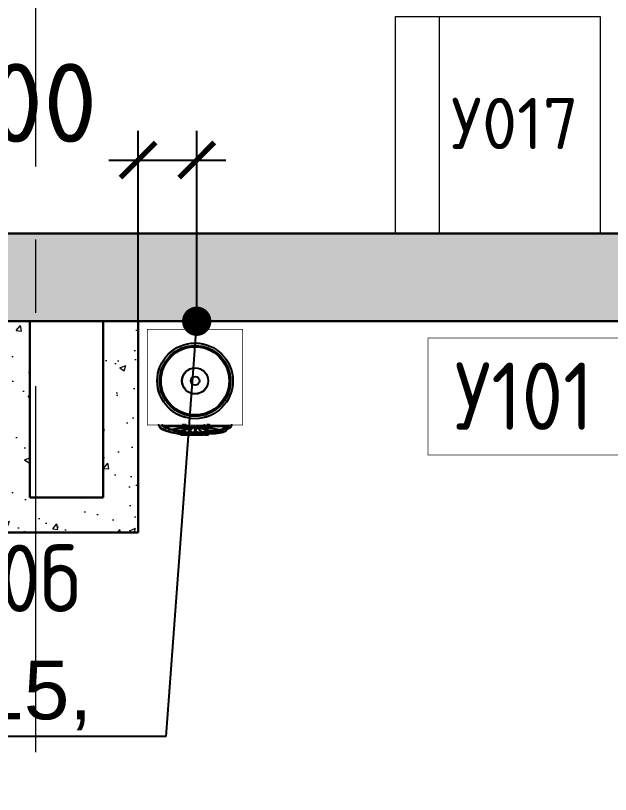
# Model space of a CAD drawing. Header units: millimetres. Extents: x -8417289 to 9420486, y 0 to 166066.
# Drawn here: x 83579 to 85611, y 73251 to 75909 of the extents above; entities that cross this region are included whole.
import ezdxf
from ezdxf import colors
from ezdxf.entities.mleader import LeaderData, LeaderLine
from ezdxf.math import Vec2, Vec3

# ---------------------------------------------------------------- set-up
doc = ezdxf.new("R2010")
doc.units = ezdxf.units.MM
doc.header["$MEASUREMENT"] = 0
doc.header["$PDMODE"] = 3
doc.header["$PDSIZE"] = -4
doc.linetypes.add('CENTER', pattern=[2, 1.25, -0.25, 0.25, -0.25])
doc.layers.get('0').update_dxf_attribs({"color": 250, "lineweight": 9})
doc.layers.get('Defpoints').update_dxf_attribs({"color": 6})
for name, color, linetype, lineweight in [('АР_Оси', 195, 'Continuous', 9), ('АР_Перегородки газоблок', 165, 'Continuous', 30), ('АР_Перегородки газоблок_Штрих', 165, 'Continuous', 5), ('АР_Сущ Несущая стена', 216, 'Continuous', 30), ('АР_Штриховка монолит', 250, 'Continuous', 9), ('ТХ_мебель передв', 250, 'Continuous', 13), ('ТХ_ОСНОВНОЙ', 103, 'Continuous', 25)]:
    doc.layers.add(name, color=color, linetype=linetype, lineweight=lineweight)
for name, color, linetype in [('ТХ_мебель передв_поз', 251, 'Continuous'), ('ТХ_обор_бытовое', 14, 'Continuous'), ('ТХ_обор_бытовое_поз', 14, 'Continuous'), ('ТХ_привязки_ВК', 174, 'Continuous')]:
    doc.layers.add(name, color=color, linetype=linetype)
doc.styles.add('ISOCPEUR', font='isocpeur.TTF')
doc.styles.add('ISOCPEUR_1', font='isocpeur.TTF', dxfattribs={"width": 0.9, "height": 250})
doc.dimstyles.new('R_100', dxfattribs={"dimtxt": 270, "dimasz": 120, "dimexe": 100, "dimexo": 0, "dimgap": 60, "dimtad": 1, "dimdec": 0, "dimrnd": 50, "dimzin": 0, "dimdsep": 46, "dimtxsty": 'ISOCPEUR', "dimblk": 'ARCHTICK', "dimcen": 0, "dimdle": 100, "dimclrd": 256, "dimclre": 256, "dimclrt": 256, "dimadec": 0, "dimazin": 0, "dimtfac": 2, "dimtdec": 0, "dimtofl": 0, "dimtmove": 1, "dimatfit": 3, "dimfxl": 1, "dimtvp": 3, "dimtolj": 1, "dimtzin": 0, "dimarcsym": 0})

# ---------------------------------------------------------------- blocks, each defined once
blk = doc.blocks.new('У300')
at = {"layer": 'ТХ_обор_бытовое', "transparency": 33554559}
for points in [[(-230546.2, 67417.8), (-230550.5, 67417.8), (-230550.5, 67413.5), (-230546.2, 67409.3), (-230542, 67413.5), (-230542, 67417.8)], [(-230546.3, 67417.3), (-230550.5, 67417.3), (-230550.5, 67413), (-230546.3, 67408.8), (-230542, 67413), (-230542, 67417.3)], [(-230550.5, 67413.5), (-230554.7, 67413.5), (-230554.7, 67409.3), (-230550.5, 67405.1), (-230546.2, 67409.3), (-230546.2, 67413.5)], [(-230550.5, 67413), (-230554.7, 67413), (-230554.7, 67408.8), (-230550.5, 67404.6), (-230546.3, 67408.8), (-230546.3, 67413)], [(-230575.9, 67354.3), (-230580.1, 67354.3), (-230580.1, 67350), (-230575.9, 67345.8), (-230571.6, 67350), (-230571.6, 67354.3)], [(-230575.9, 67354.3), (-230580.1, 67354.3), (-230580.1, 67350), (-230575.9, 67345.8), (-230571.6, 67350), (-230571.6, 67354.3)], [(-230575.9, 67354.3), (-230580.1, 67354.3), (-230580.1, 67350), (-230575.9, 67345.8), (-230571.6, 67350), (-230571.6, 67354.3)], [(-230575.9, 67354.3), (-230580.1, 67354.3), (-230580.1, 67350), (-230575.9, 67345.8), (-230571.6, 67350), (-230571.6, 67354.3)], [(-230575.9, 67354.3), (-230580.1, 67354.3), (-230580.1, 67350), (-230575.9, 67345.8), (-230571.6, 67350), (-230571.6, 67354.3)], [(-230575.9, 67354.3), (-230580.1, 67354.3), (-230580.1, 67350), (-230575.9, 67345.8), (-230571.6, 67350), (-230571.6, 67354.3)], [(-230575.9, 67353.8), (-230580.1, 67353.8), (-230580.1, 67349.5), (-230575.9, 67345.3), (-230571.7, 67349.5), (-230571.7, 67353.8)], [(-230575.9, 67353.8), (-230580.1, 67353.8), (-230580.1, 67349.5), (-230575.9, 67345.3), (-230571.7, 67349.5), (-230571.7, 67353.8)], [(-230575.9, 67353.8), (-230580.1, 67353.8), (-230580.1, 67349.5), (-230575.9, 67345.3), (-230571.7, 67349.5), (-230571.7, 67353.8)], [(-230575.9, 67353.8), (-230580.1, 67353.8), (-230580.1, 67349.5), (-230575.9, 67345.3), (-230571.7, 67349.5), (-230571.7, 67353.8)], [(-230575.9, 67353.8), (-230580.1, 67353.8), (-230580.1, 67349.5), (-230575.9, 67345.3), (-230571.7, 67349.5), (-230571.7, 67353.8)], [(-230575.9, 67353.8), (-230580.1, 67353.8), (-230580.1, 67349.5), (-230575.9, 67345.3), (-230571.7, 67349.5), (-230571.7, 67353.8)], [(-230575.9, 67350), (-230580.1, 67350), (-230580.1, 67345.8), (-230575.9, 67341.6), (-230571.6, 67345.8), (-230571.6, 67350)], [(-230575.9, 67350), (-230580.1, 67350), (-230580.1, 67345.8), (-230575.9, 67341.6), (-230571.6, 67345.8), (-230571.6, 67350)], [(-230575.9, 67350), (-230580.1, 67350), (-230580.1, 67345.8), (-230575.9, 67341.6), (-230571.6, 67345.8), (-230571.6, 67350)], [(-230575.9, 67350), (-230580.1, 67350), (-230580.1, 67345.8), (-230575.9, 67341.6), (-230571.6, 67345.8), (-230571.6, 67350)], [(-230575.9, 67350), (-230580.1, 67350), (-230580.1, 67345.8), (-230575.9, 67341.6), (-230571.6, 67345.8), (-230571.6, 67350)], [(-230575.9, 67350), (-230580.1, 67350), (-230580.1, 67345.8), (-230575.9, 67341.6), (-230571.6, 67345.8), (-230571.6, 67350)], [(-230575.9, 67350), (-230580.1, 67350), (-230580.1, 67345.8), (-230575.9, 67341.6), (-230571.6, 67345.8), (-230571.6, 67350)], [(-230575.9, 67350), (-230580.1, 67350), (-230580.1, 67345.8), (-230575.9, 67341.6), (-230571.6, 67345.8), (-230571.6, 67350)], [(-230575.9, 67350), (-230580.1, 67350), (-230580.1, 67345.8), (-230575.9, 67341.6), (-230571.6, 67345.8), (-230571.6, 67350)], [(-230575.9, 67350), (-230580.1, 67350), (-230580.1, 67345.8), (-230575.9, 67341.6), (-230571.6, 67345.8), (-230571.6, 67350)], [(-230575.9, 67350), (-230580.1, 67350), (-230580.1, 67345.8), (-230575.9, 67341.6), (-230571.6, 67345.8), (-230571.6, 67350)], [(-230575.9, 67350), (-230580.1, 67350), (-230580.1, 67345.8), (-230575.9, 67341.6), (-230571.6, 67345.8), (-230571.6, 67350)], [(-230575.9, 67350), (-230580.1, 67350), (-230580.1, 67345.8), (-230575.9, 67341.6), (-230571.6, 67345.8), (-230571.6, 67350)], [(-230575.9, 67349.5), (-230580.1, 67349.5), (-230580.1, 67345.3), (-230575.9, 67341.1), (-230571.7, 67345.3), (-230571.7, 67349.5)], [(-230575.9, 67349.5), (-230580.1, 67349.5), (-230580.1, 67345.3), (-230575.9, 67341.1), (-230571.7, 67345.3), (-230571.7, 67349.5)], [(-230575.9, 67349.5), (-230580.1, 67349.5), (-230580.1, 67345.3), (-230575.9, 67341.1), (-230571.7, 67345.3), (-230571.7, 67349.5)], [(-230575.9, 67349.5), (-230580.1, 67349.5), (-230580.1, 67345.3), (-230575.9, 67341.1), (-230571.7, 67345.3), (-230571.7, 67349.5)], [(-230575.9, 67349.5), (-230580.1, 67349.5), (-230580.1, 67345.3), (-230575.9, 67341.1), (-230571.7, 67345.3), (-230571.7, 67349.5)], [(-230575.9, 67349.5), (-230580.1, 67349.5), (-230580.1, 67345.3), (-230575.9, 67341.1), (-230571.7, 67345.3), (-230571.7, 67349.5)], [(-230575.9, 67349.5), (-230580.1, 67349.5), (-230580.1, 67345.3), (-230575.9, 67341.1), (-230571.7, 67345.3), (-230571.7, 67349.5)], [(-230575.9, 67349.5), (-230580.1, 67349.5), (-230580.1, 67345.3), (-230575.9, 67341.1), (-230571.7, 67345.3), (-230571.7, 67349.5)], [(-230575.9, 67349.5), (-230580.1, 67349.5), (-230580.1, 67345.3), (-230575.9, 67341.1), (-230571.7, 67345.3), (-230571.7, 67349.5)], [(-230575.9, 67349.5), (-230580.1, 67349.5), (-230580.1, 67345.3), (-230575.9, 67341.1), (-230571.7, 67345.3), (-230571.7, 67349.5)], [(-230575.9, 67349.5), (-230580.1, 67349.5), (-230580.1, 67345.3), (-230575.9, 67341.1), (-230571.7, 67345.3), (-230571.7, 67349.5)], [(-230575.9, 67349.5), (-230580.1, 67349.5), (-230580.1, 67345.3), (-230575.9, 67341.1), (-230571.7, 67345.3), (-230571.7, 67349.5)], [(-230575.9, 67349.5), (-230580.1, 67349.5), (-230580.1, 67345.3), (-230575.9, 67341.1), (-230571.7, 67345.3), (-230571.7, 67349.5)], [(-230575.9, 67345.8), (-230580.1, 67345.8), (-230580.1, 67341.6), (-230575.9, 67337.3), (-230571.6, 67341.6), (-230571.6, 67345.8)], [(-230575.9, 67345.3), (-230580.1, 67345.3), (-230580.1, 67341.1), (-230575.9, 67336.8), (-230571.7, 67341.1), (-230571.7, 67345.3)], [(-230571.6, 67354.3), (-230575.9, 67354.3), (-230575.9, 67350), (-230571.6, 67345.8), (-230567.4, 67350), (-230567.4, 67354.3)], [(-230571.6, 67354.3), (-230575.9, 67354.3), (-230575.9, 67350), (-230571.6, 67345.8), (-230567.4, 67350), (-230567.4, 67354.3)], [(-230571.6, 67354.3), (-230575.9, 67354.3), (-230575.9, 67350), (-230571.6, 67345.8), (-230567.4, 67350), (-230567.4, 67354.3)], [(-230571.6, 67354.3), (-230575.9, 67354.3), (-230575.9, 67350), (-230571.6, 67345.8), (-230567.4, 67350), (-230567.4, 67354.3)], [(-230571.6, 67354.3), (-230575.9, 67354.3), (-230575.9, 67350), (-230571.6, 67345.8), (-230567.4, 67350), (-230567.4, 67354.3)], [(-230571.7, 67353.8), (-230575.9, 67353.8), (-230575.9, 67349.5), (-230571.7, 67345.3), (-230567.4, 67349.5), (-230567.4, 67353.8)], [(-230571.7, 67353.8), (-230575.9, 67353.8), (-230575.9, 67349.5), (-230571.7, 67345.3), (-230567.4, 67349.5), (-230567.4, 67353.8)], [(-230571.7, 67353.8), (-230575.9, 67353.8), (-230575.9, 67349.5), (-230571.7, 67345.3), (-230567.4, 67349.5), (-230567.4, 67353.8)], [(-230571.7, 67353.8), (-230575.9, 67353.8), (-230575.9, 67349.5), (-230571.7, 67345.3), (-230567.4, 67349.5), (-230567.4, 67353.8)], [(-230571.7, 67353.8), (-230575.9, 67353.8), (-230575.9, 67349.5), (-230571.7, 67345.3), (-230567.4, 67349.5), (-230567.4, 67353.8)], [(-230571.6, 67350), (-230575.9, 67350), (-230575.9, 67345.8), (-230571.6, 67341.6), (-230567.4, 67345.8), (-230567.4, 67350)], [(-230571.6, 67350), (-230575.9, 67350), (-230575.9, 67345.8), (-230571.6, 67341.6), (-230567.4, 67345.8), (-230567.4, 67350)], [(-230571.6, 67350), (-230575.9, 67350), (-230575.9, 67345.8), (-230571.6, 67341.6), (-230567.4, 67345.8), (-230567.4, 67350)], [(-230571.6, 67350), (-230575.9, 67350), (-230575.9, 67345.8), (-230571.6, 67341.6), (-230567.4, 67345.8), (-230567.4, 67350)], [(-230571.6, 67350), (-230575.9, 67350), (-230575.9, 67345.8), (-230571.6, 67341.6), (-230567.4, 67345.8), (-230567.4, 67350)], [(-230571.6, 67350), (-230575.9, 67350), (-230575.9, 67345.8), (-230571.6, 67341.6), (-230567.4, 67345.8), (-230567.4, 67350)], [(-230571.6, 67350), (-230575.9, 67350), (-230575.9, 67345.8), (-230571.6, 67341.6), (-230567.4, 67345.8), (-230567.4, 67350)], [(-230571.6, 67350), (-230575.9, 67350), (-230575.9, 67345.8), (-230571.6, 67341.6), (-230567.4, 67345.8), (-230567.4, 67350)], [(-230571.7, 67349.5), (-230575.9, 67349.5), (-230575.9, 67345.3), (-230571.7, 67341.1), (-230567.4, 67345.3), (-230567.4, 67349.5)], [(-230571.7, 67349.5), (-230575.9, 67349.5), (-230575.9, 67345.3), (-230571.7, 67341.1), (-230567.4, 67345.3), (-230567.4, 67349.5)], [(-230571.7, 67349.5), (-230575.9, 67349.5), (-230575.9, 67345.3), (-230571.7, 67341.1), (-230567.4, 67345.3), (-230567.4, 67349.5)], [(-230571.7, 67349.5), (-230575.9, 67349.5), (-230575.9, 67345.3), (-230571.7, 67341.1), (-230567.4, 67345.3), (-230567.4, 67349.5)], [(-230571.7, 67349.5), (-230575.9, 67349.5), (-230575.9, 67345.3), (-230571.7, 67341.1), (-230567.4, 67345.3), (-230567.4, 67349.5)], [(-230571.7, 67349.5), (-230575.9, 67349.5), (-230575.9, 67345.3), (-230571.7, 67341.1), (-230567.4, 67345.3), (-230567.4, 67349.5)], [(-230571.7, 67349.5), (-230575.9, 67349.5), (-230575.9, 67345.3), (-230571.7, 67341.1), (-230567.4, 67345.3), (-230567.4, 67349.5)], [(-230571.7, 67349.5), (-230575.9, 67349.5), (-230575.9, 67345.3), (-230571.7, 67341.1), (-230567.4, 67345.3), (-230567.4, 67349.5)], [(-230567.4, 67341.1), (-230571.7, 67341.1), (-230571.7, 67336.8), (-230567.4, 67332.6), (-230563.2, 67336.8), (-230563.2, 67341.1)], [(-230567.4, 67341.6), (-230571.6, 67341.6), (-230571.6, 67337.3), (-230567.4, 67333.1), (-230563.2, 67337.3), (-230563.2, 67341.6)], [(-230546.2, 67358.5), (-230550.5, 67358.5), (-230550.5, 67354.3), (-230546.2, 67350), (-230542, 67354.3), (-230542, 67358.5)], [(-230546.2, 67358.5), (-230550.5, 67358.5), (-230550.5, 67354.3), (-230546.2, 67350), (-230542, 67354.3), (-230542, 67358.5)], [(-230546.3, 67358), (-230550.5, 67358), (-230550.5, 67353.8), (-230546.3, 67349.5), (-230542, 67353.8), (-230542, 67358)], [(-230546.3, 67358), (-230550.5, 67358), (-230550.5, 67353.8), (-230546.3, 67349.5), (-230542, 67353.8), (-230542, 67358)], [(-230546.2, 67354.3), (-230550.5, 67354.3), (-230550.5, 67350), (-230546.2, 67345.8), (-230542, 67350), (-230542, 67354.3)], [(-230546.2, 67354.3), (-230550.5, 67354.3), (-230550.5, 67350), (-230546.2, 67345.8), (-230542, 67350), (-230542, 67354.3)], [(-230546.2, 67354.3), (-230550.5, 67354.3), (-230550.5, 67350), (-230546.2, 67345.8), (-230542, 67350), (-230542, 67354.3)], [(-230546.3, 67353.8), (-230550.5, 67353.8), (-230550.5, 67349.5), (-230546.3, 67345.3), (-230542, 67349.5), (-230542, 67353.8)], [(-230546.3, 67353.8), (-230550.5, 67353.8), (-230550.5, 67349.5), (-230546.3, 67345.3), (-230542, 67349.5), (-230542, 67353.8)], [(-230546.3, 67353.8), (-230550.5, 67353.8), (-230550.5, 67349.5), (-230546.3, 67345.3), (-230542, 67349.5), (-230542, 67353.8)], [(-230546.2, 67350), (-230550.5, 67350), (-230550.5, 67345.8), (-230546.2, 67341.6), (-230542, 67345.8), (-230542, 67350)], [(-230546.3, 67349.5), (-230550.5, 67349.5), (-230550.5, 67345.3), (-230546.3, 67341.1), (-230542, 67345.3), (-230542, 67349.5)], [(-230546.2, 67345.8), (-230550.5, 67345.8), (-230550.5, 67341.6), (-230546.2, 67337.3), (-230542, 67341.6), (-230542, 67345.8)], [(-230546.2, 67345.8), (-230550.5, 67345.8), (-230550.5, 67341.6), (-230546.2, 67337.3), (-230542, 67341.6), (-230542, 67345.8)], [(-230546.2, 67345.8), (-230550.5, 67345.8), (-230550.5, 67341.6), (-230546.2, 67337.3), (-230542, 67341.6), (-230542, 67345.8)], [(-230546.2, 67345.8), (-230550.5, 67345.8), (-230550.5, 67341.6), (-230546.2, 67337.3), (-230542, 67341.6), (-230542, 67345.8)], [(-230546.3, 67345.3), (-230550.5, 67345.3), (-230550.5, 67341.1), (-230546.3, 67336.8), (-230542, 67341.1), (-230542, 67345.3)], [(-230546.3, 67345.3), (-230550.5, 67345.3), (-230550.5, 67341.1), (-230546.3, 67336.8), (-230542, 67341.1), (-230542, 67345.3)], [(-230546.3, 67345.3), (-230550.5, 67345.3), (-230550.5, 67341.1), (-230546.3, 67336.8), (-230542, 67341.1), (-230542, 67345.3)], [(-230546.3, 67345.3), (-230550.5, 67345.3), (-230550.5, 67341.1), (-230546.3, 67336.8), (-230542, 67341.1), (-230542, 67345.3)], [(-230542, 67349.5), (-230546.3, 67349.5), (-230546.3, 67345.3), (-230542, 67341.1), (-230537.8, 67345.3), (-230537.8, 67349.5)], [(-230542, 67341.1), (-230546.3, 67341.1), (-230546.3, 67336.8), (-230542, 67332.6), (-230537.8, 67336.8), (-230537.8, 67341.1)], [(-230542, 67341.1), (-230546.3, 67341.1), (-230546.3, 67336.8), (-230542, 67332.6), (-230537.8, 67336.8), (-230537.8, 67341.1)], [(-230542, 67350), (-230546.2, 67350), (-230546.2, 67345.8), (-230542, 67341.6), (-230537.8, 67345.8), (-230537.8, 67350)], [(-230542, 67341.6), (-230546.2, 67341.6), (-230546.2, 67337.3), (-230542, 67333.1), (-230537.8, 67337.3), (-230537.8, 67341.6)], [(-230542, 67341.6), (-230546.2, 67341.6), (-230546.2, 67337.3), (-230542, 67333.1), (-230537.8, 67337.3), (-230537.8, 67341.6)], [(-230567.4, 67328.4), (-230571.7, 67328.4), (-230571.7, 67324.1), (-230567.4, 67319.9), (-230563.2, 67324.1), (-230563.2, 67328.4)], [(-230567.4, 67319.9), (-230571.7, 67319.9), (-230571.7, 67315.7), (-230567.4, 67311.4), (-230563.2, 67315.7), (-230563.2, 67319.9)], [(-230567.4, 67328.9), (-230571.6, 67328.9), (-230571.6, 67324.6), (-230567.4, 67320.4), (-230563.2, 67324.6), (-230563.2, 67328.9)], [(-230567.4, 67320.4), (-230571.6, 67320.4), (-230571.6, 67316.2), (-230567.4, 67311.9), (-230563.2, 67316.2), (-230563.2, 67320.4)], [(-230567.4, 67307.2), (-230571.7, 67307.2), (-230571.7, 67303), (-230567.4, 67298.7), (-230563.2, 67303), (-230563.2, 67307.2)], [(-230567.4, 67303), (-230571.7, 67303), (-230571.7, 67298.7), (-230567.4, 67294.5), (-230563.2, 67298.7), (-230563.2, 67303)], [(-230567.4, 67303), (-230571.7, 67303), (-230571.7, 67298.7), (-230567.4, 67294.5), (-230563.2, 67298.7), (-230563.2, 67303)], [(-230567.4, 67298.7), (-230571.7, 67298.7), (-230571.7, 67294.5), (-230567.4, 67290.3), (-230563.2, 67294.5), (-230563.2, 67298.7)], [(-230567.4, 67298.7), (-230571.7, 67298.7), (-230571.7, 67294.5), (-230567.4, 67290.3), (-230563.2, 67294.5), (-230563.2, 67298.7)], [(-230567.4, 67298.7), (-230571.7, 67298.7), (-230571.7, 67294.5), (-230567.4, 67290.3), (-230563.2, 67294.5), (-230563.2, 67298.7)], [(-230567.4, 67298.7), (-230571.7, 67298.7), (-230571.7, 67294.5), (-230567.4, 67290.3), (-230563.2, 67294.5), (-230563.2, 67298.7)], [(-230567.4, 67290.3), (-230571.7, 67290.3), (-230571.7, 67286), (-230567.4, 67281.8), (-230563.2, 67286), (-230563.2, 67290.3)], [(-230567.4, 67307.7), (-230571.6, 67307.7), (-230571.6, 67303.5), (-230567.4, 67299.2), (-230563.2, 67303.5), (-230563.2, 67307.7)], [(-230567.4, 67303.5), (-230571.6, 67303.5), (-230571.6, 67299.2), (-230567.4, 67295), (-230563.2, 67299.2), (-230563.2, 67303.5)], [(-230567.4, 67303.5), (-230571.6, 67303.5), (-230571.6, 67299.2), (-230567.4, 67295), (-230563.2, 67299.2), (-230563.2, 67303.5)], [(-230567.4, 67299.2), (-230571.6, 67299.2), (-230571.6, 67295), (-230567.4, 67290.8), (-230563.2, 67295), (-230563.2, 67299.2)], [(-230567.4, 67299.2), (-230571.6, 67299.2), (-230571.6, 67295), (-230567.4, 67290.8), (-230563.2, 67295), (-230563.2, 67299.2)], [(-230567.4, 67299.2), (-230571.6, 67299.2), (-230571.6, 67295), (-230567.4, 67290.8), (-230563.2, 67295), (-230563.2, 67299.2)], [(-230567.4, 67299.2), (-230571.6, 67299.2), (-230571.6, 67295), (-230567.4, 67290.8), (-230563.2, 67295), (-230563.2, 67299.2)], [(-230567.4, 67290.8), (-230571.6, 67290.8), (-230571.6, 67286.5), (-230567.4, 67282.3), (-230563.2, 67286.5), (-230563.2, 67290.8)], [(-230567.4, 67282.3), (-230571.6, 67282.3), (-230571.6, 67278.1), (-230567.4, 67273.8), (-230563.2, 67278.1), (-230563.2, 67282.3)], [(-230567.4, 67282.3), (-230571.6, 67282.3), (-230571.6, 67278.1), (-230567.4, 67273.8), (-230563.2, 67278.1), (-230563.2, 67282.3)], [(-230575.9, 67273.8), (-230580.1, 67273.8), (-230580.1, 67269.6), (-230575.9, 67265.4), (-230571.6, 67269.6), (-230571.6, 67273.8)], [(-230575.9, 67273.8), (-230580.1, 67273.8), (-230580.1, 67269.6), (-230575.9, 67265.4), (-230571.6, 67269.6), (-230571.6, 67273.8)], [(-230575.9, 67273.3), (-230580.1, 67273.3), (-230580.1, 67269.1), (-230575.9, 67264.9), (-230571.7, 67269.1), (-230571.7, 67273.3)], [(-230575.9, 67273.3), (-230580.1, 67273.3), (-230580.1, 67269.1), (-230575.9, 67264.9), (-230571.7, 67269.1), (-230571.7, 67273.3)], [(-230575.9, 67269.6), (-230580.1, 67269.6), (-230580.1, 67265.4), (-230575.9, 67261.1), (-230571.6, 67265.4), (-230571.6, 67269.6)], [(-230575.9, 67269.6), (-230580.1, 67269.6), (-230580.1, 67265.4), (-230575.9, 67261.1), (-230571.6, 67265.4), (-230571.6, 67269.6)], [(-230575.9, 67269.6), (-230580.1, 67269.6), (-230580.1, 67265.4), (-230575.9, 67261.1), (-230571.6, 67265.4), (-230571.6, 67269.6)], [(-230575.9, 67269.6), (-230580.1, 67269.6), (-230580.1, 67265.4), (-230575.9, 67261.1), (-230571.6, 67265.4), (-230571.6, 67269.6)], [(-230575.9, 67269.6), (-230580.1, 67269.6), (-230580.1, 67265.4), (-230575.9, 67261.1), (-230571.6, 67265.4), (-230571.6, 67269.6)], [(-230575.9, 67269.6), (-230580.1, 67269.6), (-230580.1, 67265.4), (-230575.9, 67261.1), (-230571.6, 67265.4), (-230571.6, 67269.6)], [(-230575.9, 67269.6), (-230580.1, 67269.6), (-230580.1, 67265.4), (-230575.9, 67261.1), (-230571.6, 67265.4), (-230571.6, 67269.6)], [(-230575.9, 67269.6), (-230580.1, 67269.6), (-230580.1, 67265.4), (-230575.9, 67261.1), (-230571.6, 67265.4), (-230571.6, 67269.6)], [(-230575.9, 67269.6), (-230580.1, 67269.6), (-230580.1, 67265.4), (-230575.9, 67261.1), (-230571.6, 67265.4), (-230571.6, 67269.6)], [(-230575.9, 67269.1), (-230580.1, 67269.1), (-230580.1, 67264.9), (-230575.9, 67260.6), (-230571.7, 67264.9), (-230571.7, 67269.1)], [(-230575.9, 67269.1), (-230580.1, 67269.1), (-230580.1, 67264.9), (-230575.9, 67260.6), (-230571.7, 67264.9), (-230571.7, 67269.1)], [(-230575.9, 67269.1), (-230580.1, 67269.1), (-230580.1, 67264.9), (-230575.9, 67260.6), (-230571.7, 67264.9), (-230571.7, 67269.1)], [(-230575.9, 67269.1), (-230580.1, 67269.1), (-230580.1, 67264.9), (-230575.9, 67260.6), (-230571.7, 67264.9), (-230571.7, 67269.1)], [(-230575.9, 67269.1), (-230580.1, 67269.1), (-230580.1, 67264.9), (-230575.9, 67260.6), (-230571.7, 67264.9), (-230571.7, 67269.1)], [(-230575.9, 67269.1), (-230580.1, 67269.1), (-230580.1, 67264.9), (-230575.9, 67260.6), (-230571.7, 67264.9), (-230571.7, 67269.1)], [(-230575.9, 67269.1), (-230580.1, 67269.1), (-230580.1, 67264.9), (-230575.9, 67260.6), (-230571.7, 67264.9), (-230571.7, 67269.1)], [(-230575.9, 67269.1), (-230580.1, 67269.1), (-230580.1, 67264.9), (-230575.9, 67260.6), (-230571.7, 67264.9), (-230571.7, 67269.1)], [(-230575.9, 67269.1), (-230580.1, 67269.1), (-230580.1, 67264.9), (-230575.9, 67260.6), (-230571.7, 67264.9), (-230571.7, 67269.1)], [(-230575.9, 67265.4), (-230580.1, 67265.4), (-230580.1, 67261.1), (-230575.9, 67256.9), (-230571.6, 67261.1), (-230571.6, 67265.4)], [(-230575.9, 67265.4), (-230580.1, 67265.4), (-230580.1, 67261.1), (-230575.9, 67256.9), (-230571.6, 67261.1), (-230571.6, 67265.4)], [(-230575.9, 67265.4), (-230580.1, 67265.4), (-230580.1, 67261.1), (-230575.9, 67256.9), (-230571.6, 67261.1), (-230571.6, 67265.4)], [(-230575.9, 67265.4), (-230580.1, 67265.4), (-230580.1, 67261.1), (-230575.9, 67256.9), (-230571.6, 67261.1), (-230571.6, 67265.4)], [(-230575.9, 67265.4), (-230580.1, 67265.4), (-230580.1, 67261.1), (-230575.9, 67256.9), (-230571.6, 67261.1), (-230571.6, 67265.4)], [(-230575.9, 67264.9), (-230580.1, 67264.9), (-230580.1, 67260.6), (-230575.9, 67256.4), (-230571.7, 67260.6), (-230571.7, 67264.9)], [(-230575.9, 67264.9), (-230580.1, 67264.9), (-230580.1, 67260.6), (-230575.9, 67256.4), (-230571.7, 67260.6), (-230571.7, 67264.9)], [(-230575.9, 67264.9), (-230580.1, 67264.9), (-230580.1, 67260.6), (-230575.9, 67256.4), (-230571.7, 67260.6), (-230571.7, 67264.9)], [(-230575.9, 67264.9), (-230580.1, 67264.9), (-230580.1, 67260.6), (-230575.9, 67256.4), (-230571.7, 67260.6), (-230571.7, 67264.9)], [(-230575.9, 67264.9), (-230580.1, 67264.9), (-230580.1, 67260.6), (-230575.9, 67256.4), (-230571.7, 67260.6), (-230571.7, 67264.9)], [(-230571.6, 67269.6), (-230575.9, 67269.6), (-230575.9, 67265.4), (-230571.6, 67261.1), (-230567.4, 67265.4), (-230567.4, 67269.6)], [(-230571.6, 67269.6), (-230575.9, 67269.6), (-230575.9, 67265.4), (-230571.6, 67261.1), (-230567.4, 67265.4), (-230567.4, 67269.6)], [(-230571.6, 67269.6), (-230575.9, 67269.6), (-230575.9, 67265.4), (-230571.6, 67261.1), (-230567.4, 67265.4), (-230567.4, 67269.6)], [(-230571.6, 67269.6), (-230575.9, 67269.6), (-230575.9, 67265.4), (-230571.6, 67261.1), (-230567.4, 67265.4), (-230567.4, 67269.6)], [(-230571.6, 67269.6), (-230575.9, 67269.6), (-230575.9, 67265.4), (-230571.6, 67261.1), (-230567.4, 67265.4), (-230567.4, 67269.6)], [(-230571.6, 67269.6), (-230575.9, 67269.6), (-230575.9, 67265.4), (-230571.6, 67261.1), (-230567.4, 67265.4), (-230567.4, 67269.6)], [(-230571.6, 67269.6), (-230575.9, 67269.6), (-230575.9, 67265.4), (-230571.6, 67261.1), (-230567.4, 67265.4), (-230567.4, 67269.6)], [(-230571.6, 67269.6), (-230575.9, 67269.6), (-230575.9, 67265.4), (-230571.6, 67261.1), (-230567.4, 67265.4), (-230567.4, 67269.6)], [(-230571.6, 67269.6), (-230575.9, 67269.6), (-230575.9, 67265.4), (-230571.6, 67261.1), (-230567.4, 67265.4), (-230567.4, 67269.6)], [(-230571.7, 67269.1), (-230575.9, 67269.1), (-230575.9, 67264.9), (-230571.7, 67260.6), (-230567.4, 67264.9), (-230567.4, 67269.1)], [(-230571.7, 67269.1), (-230575.9, 67269.1), (-230575.9, 67264.9), (-230571.7, 67260.6), (-230567.4, 67264.9), (-230567.4, 67269.1)], [(-230571.7, 67269.1), (-230575.9, 67269.1), (-230575.9, 67264.9), (-230571.7, 67260.6), (-230567.4, 67264.9), (-230567.4, 67269.1)], [(-230571.7, 67269.1), (-230575.9, 67269.1), (-230575.9, 67264.9), (-230571.7, 67260.6), (-230567.4, 67264.9), (-230567.4, 67269.1)], [(-230571.7, 67269.1), (-230575.9, 67269.1), (-230575.9, 67264.9), (-230571.7, 67260.6), (-230567.4, 67264.9), (-230567.4, 67269.1)], [(-230571.7, 67269.1), (-230575.9, 67269.1), (-230575.9, 67264.9), (-230571.7, 67260.6), (-230567.4, 67264.9), (-230567.4, 67269.1)], [(-230571.7, 67269.1), (-230575.9, 67269.1), (-230575.9, 67264.9), (-230571.7, 67260.6), (-230567.4, 67264.9), (-230567.4, 67269.1)], [(-230571.7, 67269.1), (-230575.9, 67269.1), (-230575.9, 67264.9), (-230571.7, 67260.6), (-230567.4, 67264.9), (-230567.4, 67269.1)], [(-230571.7, 67269.1), (-230575.9, 67269.1), (-230575.9, 67264.9), (-230571.7, 67260.6), (-230567.4, 67264.9), (-230567.4, 67269.1)], [(-230571.6, 67265.4), (-230575.9, 67265.4), (-230575.9, 67261.1), (-230571.6, 67256.9), (-230567.4, 67261.1), (-230567.4, 67265.4)], [(-230571.6, 67265.4), (-230575.9, 67265.4), (-230575.9, 67261.1), (-230571.6, 67256.9), (-230567.4, 67261.1), (-230567.4, 67265.4)], [(-230571.6, 67265.4), (-230575.9, 67265.4), (-230575.9, 67261.1), (-230571.6, 67256.9), (-230567.4, 67261.1), (-230567.4, 67265.4)], [(-230571.7, 67264.9), (-230575.9, 67264.9), (-230575.9, 67260.6), (-230571.7, 67256.4), (-230567.4, 67260.6), (-230567.4, 67264.9)], [(-230571.7, 67264.9), (-230575.9, 67264.9), (-230575.9, 67260.6), (-230571.7, 67256.4), (-230567.4, 67260.6), (-230567.4, 67264.9)], [(-230571.7, 67264.9), (-230575.9, 67264.9), (-230575.9, 67260.6), (-230571.7, 67256.4), (-230567.4, 67260.6), (-230567.4, 67264.9)], [(-230567.4, 67281.8), (-230571.7, 67281.8), (-230571.7, 67277.6), (-230567.4, 67273.3), (-230563.2, 67277.6), (-230563.2, 67281.8)], [(-230567.4, 67281.8), (-230571.7, 67281.8), (-230571.7, 67277.6), (-230567.4, 67273.3), (-230563.2, 67277.6), (-230563.2, 67281.8)], [(-230567.4, 67277.6), (-230571.7, 67277.6), (-230571.7, 67273.3), (-230567.4, 67269.1), (-230563.2, 67273.3), (-230563.2, 67277.6)], [(-230567.4, 67273.3), (-230571.7, 67273.3), (-230571.7, 67269.1), (-230567.4, 67264.9), (-230563.2, 67269.1), (-230563.2, 67273.3)], [(-230567.4, 67278.1), (-230571.6, 67278.1), (-230571.6, 67273.8), (-230567.4, 67269.6), (-230563.2, 67273.8), (-230563.2, 67278.1)], [(-230567.4, 67273.8), (-230571.6, 67273.8), (-230571.6, 67269.6), (-230567.4, 67265.4), (-230563.2, 67269.6), (-230563.2, 67273.8)], [(-230563.2, 67269.6), (-230567.4, 67269.6), (-230567.4, 67265.4), (-230563.2, 67261.1), (-230558.9, 67265.4), (-230558.9, 67269.6)], [(-230563.2, 67269.1), (-230567.4, 67269.1), (-230567.4, 67264.9), (-230563.2, 67260.6), (-230559, 67264.9), (-230559, 67269.1)], [(-230563.2, 67256.9), (-230567.4, 67256.9), (-230567.4, 67252.7), (-230563.2, 67248.4), (-230558.9, 67252.7), (-230558.9, 67256.9)], [(-230563.2, 67256.4), (-230567.4, 67256.4), (-230567.4, 67252.2), (-230563.2, 67247.9), (-230559, 67252.2), (-230559, 67256.4)], [(-230550.5, 67269.6), (-230554.7, 67269.6), (-230554.7, 67265.4), (-230550.5, 67261.1), (-230546.2, 67265.4), (-230546.2, 67269.6)], [(-230550.5, 67269.6), (-230554.7, 67269.6), (-230554.7, 67265.4), (-230550.5, 67261.1), (-230546.2, 67265.4), (-230546.2, 67269.6)], [(-230550.5, 67269.1), (-230554.7, 67269.1), (-230554.7, 67264.9), (-230550.5, 67260.6), (-230546.3, 67264.9), (-230546.3, 67269.1)], [(-230550.5, 67269.1), (-230554.7, 67269.1), (-230554.7, 67264.9), (-230550.5, 67260.6), (-230546.3, 67264.9), (-230546.3, 67269.1)], [(-230546.2, 67273.8), (-230550.5, 67273.8), (-230550.5, 67269.6), (-230546.2, 67265.4), (-230542, 67269.6), (-230542, 67273.8)], [(-230546.2, 67273.8), (-230550.5, 67273.8), (-230550.5, 67269.6), (-230546.2, 67265.4), (-230542, 67269.6), (-230542, 67273.8)], [(-230546.2, 67273.8), (-230550.5, 67273.8), (-230550.5, 67269.6), (-230546.2, 67265.4), (-230542, 67269.6), (-230542, 67273.8)], [(-230546.2, 67273.8), (-230550.5, 67273.8), (-230550.5, 67269.6), (-230546.2, 67265.4), (-230542, 67269.6), (-230542, 67273.8)], [(-230546.3, 67273.3), (-230550.5, 67273.3), (-230550.5, 67269.1), (-230546.3, 67264.9), (-230542, 67269.1), (-230542, 67273.3)], [(-230546.3, 67273.3), (-230550.5, 67273.3), (-230550.5, 67269.1), (-230546.3, 67264.9), (-230542, 67269.1), (-230542, 67273.3)], [(-230546.3, 67273.3), (-230550.5, 67273.3), (-230550.5, 67269.1), (-230546.3, 67264.9), (-230542, 67269.1), (-230542, 67273.3)], [(-230546.3, 67273.3), (-230550.5, 67273.3), (-230550.5, 67269.1), (-230546.3, 67264.9), (-230542, 67269.1), (-230542, 67273.3)], [(-230546.2, 67269.6), (-230550.5, 67269.6), (-230550.5, 67265.4), (-230546.2, 67261.1), (-230542, 67265.4), (-230542, 67269.6)], [(-230546.2, 67269.6), (-230550.5, 67269.6), (-230550.5, 67265.4), (-230546.2, 67261.1), (-230542, 67265.4), (-230542, 67269.6)], [(-230546.3, 67269.1), (-230550.5, 67269.1), (-230550.5, 67264.9), (-230546.3, 67260.6), (-230542, 67264.9), (-230542, 67269.1)], [(-230546.3, 67269.1), (-230550.5, 67269.1), (-230550.5, 67264.9), (-230546.3, 67260.6), (-230542, 67264.9), (-230542, 67269.1)], [(-230546.2, 67265.4), (-230550.5, 67265.4), (-230550.5, 67261.1), (-230546.2, 67256.9), (-230542, 67261.1), (-230542, 67265.4)], [(-230546.2, 67265.4), (-230550.5, 67265.4), (-230550.5, 67261.1), (-230546.2, 67256.9), (-230542, 67261.1), (-230542, 67265.4)], [(-230546.3, 67264.9), (-230550.5, 67264.9), (-230550.5, 67260.6), (-230546.3, 67256.4), (-230542, 67260.6), (-230542, 67264.9)], [(-230546.3, 67264.9), (-230550.5, 67264.9), (-230550.5, 67260.6), (-230546.3, 67256.4), (-230542, 67260.6), (-230542, 67264.9)], [(-230546.2, 67261.1), (-230550.5, 67261.1), (-230550.5, 67256.9), (-230546.2, 67252.7), (-230542, 67256.9), (-230542, 67261.1)], [(-230546.2, 67261.1), (-230550.5, 67261.1), (-230550.5, 67256.9), (-230546.2, 67252.7), (-230542, 67256.9), (-230542, 67261.1)], [(-230546.3, 67260.6), (-230550.5, 67260.6), (-230550.5, 67256.4), (-230546.3, 67252.2), (-230542, 67256.4), (-230542, 67260.6)], [(-230546.3, 67260.6), (-230550.5, 67260.6), (-230550.5, 67256.4), (-230546.3, 67252.2), (-230542, 67256.4), (-230542, 67260.6)], [(-230542, 67264.9), (-230546.3, 67264.9), (-230546.3, 67260.6), (-230542, 67256.4), (-230537.8, 67260.6), (-230537.8, 67264.9)], [(-230542, 67260.6), (-230546.3, 67260.6), (-230546.3, 67256.4), (-230542, 67252.2), (-230537.8, 67256.4), (-230537.8, 67260.6)], [(-230542, 67260.6), (-230546.3, 67260.6), (-230546.3, 67256.4), (-230542, 67252.2), (-230537.8, 67256.4), (-230537.8, 67260.6)], [(-230542, 67265.4), (-230546.2, 67265.4), (-230546.2, 67261.1), (-230542, 67256.9), (-230537.8, 67261.1), (-230537.8, 67265.4)], [(-230542, 67261.1), (-230546.2, 67261.1), (-230546.2, 67256.9), (-230542, 67252.7), (-230537.8, 67256.9), (-230537.8, 67261.1)], [(-230542, 67261.1), (-230546.2, 67261.1), (-230546.2, 67256.9), (-230542, 67252.7), (-230537.8, 67256.9), (-230537.8, 67261.1)], [(-230563.2, 67252.7), (-230567.4, 67252.7), (-230567.4, 67248.4), (-230563.2, 67244.2), (-230558.9, 67248.4), (-230558.9, 67252.7)], [(-230563.2, 67252.2), (-230567.4, 67252.2), (-230567.4, 67247.9), (-230563.2, 67243.7), (-230559, 67247.9), (-230559, 67252.2)], [(-230563.2, 67244.2), (-230567.4, 67244.2), (-230567.4, 67240), (-230563.2, 67235.7), (-230558.9, 67240), (-230558.9, 67244.2)], [(-230563.2, 67243.7), (-230567.4, 67243.7), (-230567.4, 67239.5), (-230563.2, 67235.2), (-230559, 67239.5), (-230559, 67243.7)], [(-230563.2, 67240), (-230567.4, 67240), (-230567.4, 67235.7), (-230563.2, 67231.5), (-230558.9, 67235.7), (-230558.9, 67240)], [(-230563.2, 67239.5), (-230567.4, 67239.5), (-230567.4, 67235.2), (-230563.2, 67231), (-230559, 67235.2), (-230559, 67239.5)], [(-230550.5, 67206.1), (-230554.7, 67206.1), (-230554.7, 67201.9), (-230550.5, 67197.6), (-230546.2, 67201.9), (-230546.2, 67206.1)], [(-230550.5, 67205.6), (-230554.7, 67205.6), (-230554.7, 67201.4), (-230550.5, 67197.1), (-230546.3, 67201.4), (-230546.3, 67205.6)]]:
    blk.add_hatch(color=256, dxfattribs=at).paths.add_polyline_path(points)
at = {"layer": 'ТХ_обор_бытовое', "const_width": 2}
blk.add_lwpolyline([(-230216, 67468.6), (-230216, 67142.6), (-230542, 67142.6), (-230542, 67468.6)], close=True, dxfattribs=at)
at = {"layer": 'ТХ_обор_бытовое'}
for points in [[(-230550.5, 67184.9), (-230554.7, 67193.4), (-230563.2, 67201.9), (-230567.4, 67214.6), (-230571.6, 67235.7), (-230571.6, 67252.7), (-230575.9, 67278.1), (-230575.9, 67299.2), (-230575.9, 67324.6), (-230575.9, 67345.8), (-230571.6, 67367), (-230567.4, 67383.9), (-230563.2, 67400.8), (-230558.9, 67413.5), (-230554.7, 67422), (-230542, 67430.5), (-230554.7, 67422), (-230558.9, 67413.5), (-230563.2, 67400.8), (-230567.4, 67383.9), (-230571.6, 67367), (-230575.9, 67345.8), (-230575.9, 67324.6), (-230575.9, 67299.2), (-230575.9, 67278.1), (-230571.6, 67252.7), (-230571.6, 67235.7), (-230567.4, 67214.6), (-230563.2, 67201.9), (-230554.7, 67193.4), (-230550.5, 67184.9), (-230542, 67180.7), (-230550.5, 67184.9), (-230554.7, 67193.4), (-230563.2, 67201.9), (-230567.4, 67214.6), (-230571.6, 67235.7), (-230571.6, 67252.7), (-230575.9, 67278.1), (-230575.9, 67299.2), (-230575.9, 67324.6), (-230575.9, 67345.8), (-230571.6, 67367), (-230567.4, 67383.9), (-230563.2, 67400.8), (-230558.9, 67413.5), (-230554.7, 67422), (-230542, 67430.5)], [(-230571.6, 67367), (-230575.9, 67345.8), (-230575.9, 67324.6), (-230575.9, 67299.2), (-230575.9, 67278.1)], [(-230575.9, 67350), (-230575.9, 67345.8), (-230575.9, 67350), (-230571.6, 67350), (-230571.6, 67345.8), (-230575.9, 67345.8)], [(-230542, 67354.3), (-230546.2, 67354.3), (-230546.2, 67350), (-230550.5, 67350), (-230550.5, 67345.8), (-230546.2, 67345.8), (-230546.2, 67341.6), (-230542, 67337.3), (-230546.2, 67341.6), (-230546.2, 67345.8), (-230550.5, 67345.8), (-230550.5, 67350), (-230546.2, 67350), (-230546.2, 67354.3)], [(-230542, 67350), (-230546.2, 67350), (-230546.2, 67345.8), (-230542, 67345.8)], [(-230567.4, 67278.1), (-230571.6, 67299.2)], [(-230389.6, 67303.5), (-230389.6, 67303.5)], [(-230542, 67265.4), (-230546.2, 67265.4), (-230546.2, 67261.1), (-230542, 67261.1)], [(-230542, 67193.4), (-230546.2, 67193.4), (-230550.5, 67193.4), (-230542, 67189.2)], [(-230542, 67180.7), (-230550.5, 67184.9), (-230542, 67180.7)]]:
    blk.add_lwpolyline(points, dxfattribs=at)
at = {"layer": 'ТХ_обор_бытовое', "elevation": -0.6}
for points in [[(-230550.5, 67184.4), (-230554.7, 67192.9), (-230563.2, 67201.4), (-230567.4, 67214.1), (-230571.7, 67235.2), (-230571.7, 67252.2), (-230575.9, 67277.6), (-230575.9, 67298.7), (-230575.9, 67324.1), (-230575.9, 67345.3), (-230571.7, 67366.5), (-230567.4, 67383.4), (-230563.2, 67400.3), (-230559, 67413), (-230554.7, 67421.5), (-230542, 67430), (-230554.7, 67421.5), (-230559, 67413), (-230563.2, 67400.3), (-230567.4, 67383.4), (-230571.7, 67366.5), (-230575.9, 67345.3), (-230575.9, 67324.1), (-230575.9, 67298.7), (-230575.9, 67277.6), (-230571.7, 67252.2), (-230571.7, 67235.2), (-230567.4, 67214.1), (-230563.2, 67201.4), (-230554.7, 67192.9), (-230550.5, 67184.4), (-230542, 67180.2), (-230550.5, 67184.4), (-230554.7, 67192.9), (-230563.2, 67201.4), (-230567.4, 67214.1), (-230571.7, 67235.2), (-230571.7, 67252.2), (-230575.9, 67277.6), (-230575.9, 67298.7), (-230575.9, 67324.1), (-230575.9, 67345.3), (-230571.7, 67366.5), (-230567.4, 67383.4), (-230563.2, 67400.3), (-230559, 67413), (-230554.7, 67421.5), (-230542, 67430)], [(-230571.7, 67366.5), (-230575.9, 67345.3), (-230575.9, 67324.1), (-230575.9, 67298.7), (-230575.9, 67277.6)], [(-230575.9, 67349.5), (-230575.9, 67345.3), (-230575.9, 67349.5), (-230571.7, 67349.5), (-230571.7, 67345.3), (-230575.9, 67345.3)], [(-230542, 67353.8), (-230546.3, 67353.8), (-230546.3, 67349.5), (-230550.5, 67349.5), (-230550.5, 67345.3), (-230546.3, 67345.3), (-230546.3, 67341.1), (-230542, 67336.8), (-230546.3, 67341.1), (-230546.3, 67345.3), (-230550.5, 67345.3), (-230550.5, 67349.5), (-230546.3, 67349.5), (-230546.3, 67353.8)], [(-230542, 67349.5), (-230546.3, 67349.5), (-230546.3, 67345.3), (-230542, 67345.3)], [(-230567.4, 67277.6), (-230571.7, 67298.7)], [(-230389.6, 67303), (-230389.6, 67303)], [(-230542, 67264.9), (-230546.3, 67264.9), (-230546.3, 67260.6), (-230542, 67260.6)], [(-230542, 67192.9), (-230546.3, 67192.9), (-230550.5, 67192.9), (-230542, 67188.7)], [(-230542, 67180.2), (-230550.5, 67184.4), (-230542, 67180.2)]]:
    blk.add_lwpolyline(points, dxfattribs=at)
at = {"layer": 'ТХ_обор_бытовое'}
blk.add_lwpolyline([(-230546.2, 67417.8), (-230542, 67417.8, 0.248454), (-230550.5, 67193.4, -0.207133)], format="xyb", close=True, dxfattribs=at)
at = {"layer": 'ТХ_обор_бытовое', "elevation": -0.6}
blk.add_lwpolyline([(-230546.3, 67417.3), (-230542, 67417.3, 0.248454), (-230550.5, 67192.9, -0.207133)], format="xyb", close=True, dxfattribs=at)
for points in [[(-230546.3, 67324.1), (-230559, 67387.6), (-230559, 67391.9), (-230554.7, 67400.3), (-230554.7, 67404.6), (-230550.5, 67408.8), (-230546.3, 67413)], [(-230546.3, 67315.7), (-230563.2, 67353.8), (-230563.2, 67358), (-230563.2, 67362.2), (-230563.2, 67366.5), (-230563.2, 67370.7), (-230563.2, 67374.9), (-230559, 67379.2), (-230559, 67383.4)], [(-230567.4, 67328.4), (-230567.4, 67332.6), (-230567.4, 67336.8), (-230567.4, 67341.1), (-230567.4, 67345.3), (-230563.2, 67345.3), (-230563.2, 67349.5), (-230546.3, 67311.4)], [(-230567.4, 67307.2), (-230567.4, 67311.4), (-230567.4, 67315.7), (-230567.4, 67319.9), (-230567.4, 67324.1), (-230567.4, 67328.4), (-230546.3, 67307.2)], [(-230546.3, 67303), (-230567.4, 67303), (-230567.4, 67298.7), (-230567.4, 67294.5), (-230567.4, 67290.3), (-230567.4, 67286), (-230567.4, 67281.8)], [(-230567.4, 67269.1), (-230567.4, 67273.3), (-230567.4, 67277.6), (-230567.4, 67281.8), (-230546.3, 67298.7), (-230563.2, 67260.6), (-230563.2, 67264.9), (-230567.4, 67264.9)], [(-230563.2, 67256.4), (-230550.5, 67277.6), (-230550.5, 67281.8), (-230546.3, 67294.5), (-230554.7, 67252.2), (-230554.7, 67247.9), (-230559, 67226.8), (-230559, 67231), (-230563.2, 67235.2), (-230563.2, 67239.5), (-230563.2, 67243.7), (-230563.2, 67247.9), (-230563.2, 67252.2)], [(-230546.3, 67192.9), (-230546.3, 67197.1), (-230550.5, 67201.4), (-230554.7, 67205.6), (-230554.7, 67209.8), (-230559, 67214.1), (-230559, 67218.3), (-230559, 67222.5), (-230546.3, 67286)], [(-230571.7, 67264.9), (-230571.7, 67269.1), (-230575.9, 67269.1), (-230575.9, 67264.9), (-230575.9, 67260.6), (-230571.7, 67260.6)], [(-230542, 67256.4), (-230546.3, 67256.4), (-230546.3, 67260.6), (-230550.5, 67264.9), (-230546.3, 67269.1), (-230546.3, 67273.3), (-230542, 67273.3), (-230546.3, 67273.3), (-230546.3, 67269.1), (-230550.5, 67264.9), (-230546.3, 67260.6), (-230546.3, 67256.4)]]:
    blk.add_lwpolyline(points, close=True, dxfattribs=at)
at = {"layer": 'ТХ_обор_бытовое'}
for points in [[(-230546.2, 67324.6), (-230558.9, 67388.1), (-230558.9, 67392.4), (-230554.7, 67400.8), (-230554.7, 67405.1), (-230550.5, 67409.3), (-230546.2, 67413.5)], [(-230546.2, 67316.2), (-230563.2, 67354.3), (-230563.2, 67358.5), (-230563.2, 67362.7), (-230563.2, 67367), (-230563.2, 67371.2), (-230563.2, 67375.4), (-230558.9, 67379.7), (-230558.9, 67383.9)], [(-230567.4, 67328.9), (-230567.4, 67333.1), (-230567.4, 67337.3), (-230567.4, 67341.6), (-230567.4, 67345.8), (-230563.2, 67345.8), (-230563.2, 67350), (-230546.2, 67311.9)], [(-230567.4, 67307.7), (-230567.4, 67311.9), (-230567.4, 67316.2), (-230567.4, 67320.4), (-230567.4, 67324.6), (-230567.4, 67328.9), (-230546.2, 67307.7)], [(-230546.2, 67303.5), (-230567.4, 67303.5), (-230567.4, 67299.2), (-230567.4, 67295), (-230567.4, 67290.8), (-230567.4, 67286.5), (-230567.4, 67282.3)], [(-230567.4, 67269.6), (-230567.4, 67273.8), (-230567.4, 67278.1), (-230567.4, 67282.3), (-230546.2, 67299.2), (-230563.2, 67261.1), (-230563.2, 67265.4), (-230567.4, 67265.4)], [(-230563.2, 67256.9), (-230550.5, 67278.1), (-230550.5, 67282.3), (-230546.2, 67295), (-230554.7, 67252.7), (-230554.7, 67248.4), (-230558.9, 67227.3), (-230558.9, 67231.5), (-230563.2, 67235.7), (-230563.2, 67240), (-230563.2, 67244.2), (-230563.2, 67248.4), (-230563.2, 67252.7)], [(-230546.2, 67193.4), (-230546.2, 67197.6), (-230550.5, 67201.9), (-230554.7, 67206.1), (-230554.7, 67210.3), (-230558.9, 67214.6), (-230558.9, 67218.8), (-230558.9, 67223), (-230546.2, 67286.5)], [(-230571.6, 67265.4), (-230571.6, 67269.6), (-230575.9, 67269.6), (-230575.9, 67265.4), (-230575.9, 67261.1), (-230571.6, 67261.1)], [(-230542, 67256.9), (-230546.2, 67256.9), (-230546.2, 67261.1), (-230550.5, 67265.4), (-230546.2, 67269.6), (-230546.2, 67273.8), (-230542, 67273.8), (-230546.2, 67273.8), (-230546.2, 67269.6), (-230550.5, 67265.4), (-230546.2, 67261.1), (-230546.2, 67256.9)]]:
    blk.add_lwpolyline(points, close=True, dxfattribs=at)
for centre, radius in [((-230391.8, 67305.1, -0.6), 129.1), ((-230391.8, 67305.1, -0.6), 129.1), ((-230391.7, 67305.6), 129.1), ((-230391.7, 67305.6), 129.1), ((-230391.7, 67305.6), 120.7), ((-230391.8, 67305.1, -0.6), 120.7), ((-230391.8, 67305.1, -0.6), 116.4), ((-230391.7, 67305.6), 116.4), ((-230391.7, 67305.6), 44.5), ((-230391.8, 67305.1, -0.6), 44.5), ((-230391.8, 67305.1, -0.6), 14.8), ((-230391.7, 67305.6), 14.8)]:
    blk.add_circle(centre, radius, dxfattribs=at)
blk = doc.blocks.new('У101')
at = {"layer": 'ТХ_мебель передв', "const_width": 2}
blk.add_lwpolyline([(341447.9, -227857.8), (342147.9, -227857.8), (342147.9, -228257.8), (341447.9, -228257.8)], close=True, dxfattribs=at)
blk = doc.blocks.new('У017')
at = {"layer": 'ТХ_мебель передв'}
blk.add_lwpolyline([(252941.7, -218301.8), (253681.7, -218301.8), (253681.7, -219001.8), (252941.7, -219001.8)], close=True, dxfattribs=at)
blk.add_lwpolyline([(252941.7, -219001.8), (252941.7, -218851.8), (253681.7, -218851.8), (253681.7, -219001.8)], dxfattribs=at)
blk = doc.blocks.new('_Dot')
at = {"color": 0, "linetype": 'ByBlock', "lineweight": -2}
blk.add_line((-0.5, 0), (-1, 0), dxfattribs=at)
at = {"color": 0, "linetype": 'ByBlock', "const_width": 0.5}
blk.add_lwpolyline([(-0.25, 0, 1), (0.25, 0, 1)], format="xyb", close=True, dxfattribs=at)
blk = doc.blocks.new('_ArchTick')
at = {"color": 0, "linetype": 'ByBlock', "const_width": 0.15}
blk.add_lwpolyline([(-0.5, -0.5), (0.5, 0.5)], dxfattribs=at)
blk = doc.blocks.new('*D3133')
at = {"layer": 'Defpoints', "color": 0, "linetype": 'ByBlock', "lineweight": 13, "ltscale": 500, "transparency": 16777216}
for p in [(84197.5, 75416), (83997.5, 74865.7), (84197.5, 74865.7)]:
    blk.add_point(p, dxfattribs=at)
at = {"layer": 'ТХ_привязки_ВК', "linetype": 'ByBlock', "lineweight": -2, "ltscale": 500, "transparency": 16777216}
for p, q in [((83997.5, 74865.7), (83997.5, 75516)), ((84197.5, 74865.7), (84197.5, 75516)), ((83897.5, 75416), (84297.5, 75416))]:
    blk.add_line(p, q, dxfattribs=at)
at = {"layer": 'ТХ_привязки_ВК', "linetype": 'ByBlock', "lineweight": -2, "ltscale": 500, "transparency": 16777216, "xscale": 120, "yscale": 120, "zscale": 120, "rotation": 180}
blk.add_blockref('_ArchTick', (83997.5, 75416), dxfattribs=at)
at = {"layer": 'ТХ_привязки_ВК', "linetype": 'ByBlock', "lineweight": -2, "ltscale": 500, "transparency": 16777216, "xscale": 120, "yscale": 120, "zscale": 120}
blk.add_blockref('_ArchTick', (84197.5, 75416), dxfattribs=at)
at = {"layer": 'ТХ_привязки_ВК', "linetype": 'ByBlock', "lineweight": 13, "ltscale": 500, "transparency": 16777216, "insert": (83581, 75611), "char_height": 270, "attachment_point": 5, "style": 'ISOCPEUR'}
blk.add_mtext('\\A1;200', dxfattribs=at)

msp = doc.modelspace()

# ---------------------------------------------------------------- hatches: boundary and pattern name
at = {"layer": 'АР_Перегородки газоблок_Штрих', "ltscale": 100}
h = msp.add_hatch(dxfattribs=at)
h.set_pattern_fill('AR-CONC', color=256, scale=30)
h.set_pattern_definition([(50, (0, 0), (215.17805, -18.82564), [22.5, -247.5]), (355, (0, 0), (-41.6254, 225.65764), [18, -198]), (100.45144, (17.93, -1.57), (173.55265, 206.832), [19.12206, -210.34263]), (46.1842, (0, 60), (320.1724, -49.6558), [33.75, -371.25]), (96.63564, (26.68, 55.86), (280.3986, 292.2356), [28.6831, -315.5141]), (351.18416, (0, 60), (280.3986, 292.2356), [27, -297]), (21, (30, 45), (179.07212, -120.78567), [22.5, -247.5]), (326, (30, 45), (72.9946, 217.545), [18, -198]), (71.45144, (44.92, 34.93), (252.0667, 96.75935), [19.12206, -210.34263]), (37.5, (0, 0), (3.647957, 99.868156), [0, -195.6, 0, -201, 0, -198.75]), (7.5, (0, 0), (78.92086, 118.32351), [0, -114.6, 0, -191.1, 0, -75.75]), (327.5, (-66.9, 0), (160.14673, -6.76646), [0, -75, 0, -234, 0, -310.5]), (317.5, (-96.9, 0), (174.95585, 30.0315), [0, -97.5, 0, -155.4, 0, -220.5])])
h.paths.add_polyline_path([(83627.5, 74264.5), (83627.5, 74364.5), (83627.5, 74865.7), (83507.5, 74865.7), (83507.4, 74264.5), (79192.5, 74264.5), (79192.5, 74144.5), (83997.5, 74144.5), (83997.5, 74865.7), (83877.5, 74865.7), (83877.5, 74264.5)])
at = {"layer": 'АР_Штриховка монолит', "ltscale": 100}
h = msp.add_hatch(dxfattribs=at)
h.set_pattern_fill('ANSI35', color=256, scale=500)
h.paths.add_polyline_path([(109437.5, 86650.7), (74937.5, 86650.7), (74937.5, 82685.7), (74937.5, 82485.7), (74937.5, 75165.7), (75037.5, 75165.7), (75037.5, 73908.2), (75237.5, 73908.2), (75237.5, 74865.7), (78992.5, 74865.7), (78992.5, 73698.2), (79192.5, 73698.2), (79192.5, 74865.7), (88907.5, 74865.7), (88907.5, 75165.7), (75237.5, 75165.7), (75237.5, 86350.7), (109437.5, 86350.7)])

# ---------------------------------------------------------------- linework, layer by layer
at = {"layer": 'АР_Оси', "linetype": 'CENTER', "ltscale": 1000}
for p, q in [((83647.5, 53394.4), (83647.5, 87701.9)), ((45508.7, 75165.7), (129105.9, 75165.7))]:
    msp.add_line(p, q, dxfattribs=at)
at = {"layer": 'АР_Перегородки газоблок', "ltscale": 100}
for p, q in [((83627.5, 74865.7), (83627.5, 74264.5)), ((83877.5, 74865.7), (83877.5, 74264.5)), ((83997.5, 74865.7), (83997.5, 74144.5)), ((83877.5, 74264.5), (83627.5, 74264.5)), ((83997.5, 74144.5), (79192.5, 74144.5))]:
    msp.add_line(p, q, dxfattribs=at)
at = {"layer": 'АР_Сущ Несущая стена', "ltscale": 100}
for p, q in [((75237.5, 75165.7), (89907.5, 75165.7)), ((79192.5, 74865.7), (89907.5, 74865.7))]:
    msp.add_line(p, q, dxfattribs=at)

# ---------------------------------------------------------------- block references
at = {"layer": 'ТХ_обор_бытовое', "rotation": 90}
msp.add_blockref('У300', (151497.3, 305053.9), dxfattribs=at)
at = {"layer": 'ТХ_ОСНОВНОЙ', "rotation": 270}
msp.add_blockref('У017', (303877.8, 328847.4), dxfattribs=at)
at = {"layer": 'ТХ_ОСНОВНОЙ'}
msp.add_blockref('У101', (-256460.3, 302666.6), dxfattribs=at)

# ---------------------------------------------------------------- texts
at = {"layer": 'ТХ_мебель передв_поз', "color": 2, "lineweight": 35, "style": 'ISOCPEUR'}
msp.add_text('У017', height=175, dxfattribs=at).set_placement((85065.5, 75453.2))
at = {"layer": 'ТХ_мебель передв_поз', "color": 2, "lineweight": 35, "style": 'ISOCPEUR_1', "width": 0.9}
msp.add_text('У101', height=230, dxfattribs=at).set_placement((85077.6, 74494.9))
at = {"layer": 'ТХ_обор_бытовое_поз', "style": 'ISOCPEUR_1', "width": 0.9}
msp.add_text('У300б', height=230, dxfattribs=at).set_placement((83108.5, 73873.4, -0.6))

# ---------------------------------------------------------------- dimensions: what is measured, and where the dimension line sits
at = {"layer": 'ТХ_привязки_ВК', "linetype": 'ByBlock', "lineweight": 13, "ltscale": 500}
dim = msp.add_linear_dim(base=(84197.5, 75416), p1=(83997.5, 74865.7), p2=(84197.5, 74865.7), dimstyle='R_100', override={"dimpost": '\\X'}, dxfattribs=at)
dim.commit()
dim.dimension.update_dxf_attribs({"geometry": '*D3133', "text_midpoint": (83581, 75416), "dimtype": 160})

# ---------------------------------------------------------------- leaders
at = {"layer": 'ТХ_привязки_ВК'}
ml = msp.add_multileader_mtext('Standard', dxfattribs=at)
ml.set_content('{\\fArial|b0|i0|c204|p34;Вентиль подвода хол. воды dy-15,\\A1;\\fArial|b0|i0|c0|p34;\\P\\pt3;\\A0;\\fArial|b0|i0|c204|p34;Выпуск канализации dy-50\\A1;\\fArial|b0|i0|c0|p34;\\P\\fArial|b0|i0|c204|p34;для подкл. питьев. фонтанчика (поз. У300б) }', color=256, style='ISOCPEUR')
ml.set_leader_properties()
ml.set_arrow_properties(name='DOT')
ml.build(insert=Vec2(0, 0))
ml.multileader.update_dxf_attribs({"text_left_attachment_type": 6, "text_right_attachment_type": 6, "dogleg_length": 0.36, "arrow_head_size": 100})
ctx = ml.context
ctx.base_point, ctx.char_height, ctx.arrow_head_size, ctx.plane_origin = Vec3(79367.5, 73448.2), 200, 100, Vec3(83320.1, 77651.7)
ctx.left_attachment, ctx.right_attachment = 6, 6
notes = []
notes.append((ctx, [(1, (1, 1, 0), (84092.3, 73448.2), (-1, 0), 0.36, [(1, [(84197.5, 74865.7)], 0, [])])]))
ctx.mtext.insert, ctx.mtext.width, ctx.mtext.flow_direction = Vec3(79369.5, 73707), 5601.285, 5
for ctx, leaders in notes:
    for number, flags, end, landing, length, lines in leaders:
        leader = LeaderData()
        leader.index, (leader.has_last_leader_line, leader.has_dogleg_vector, leader.attachment_direction) = number, flags
        leader.last_leader_point, leader.dogleg_vector, leader.dogleg_length = Vec3(end), Vec3(landing), length
        for number, points, colour, breaks in lines:
            line = LeaderLine()
            line.index, line.vertices, line.color, line.breaks = number, Vec3.list(points), colors.encode_raw_color(colour), breaks
            leader.lines.append(line)
        ctx.leaders.append(leader)

doc.saveas('drawing.dxf')
